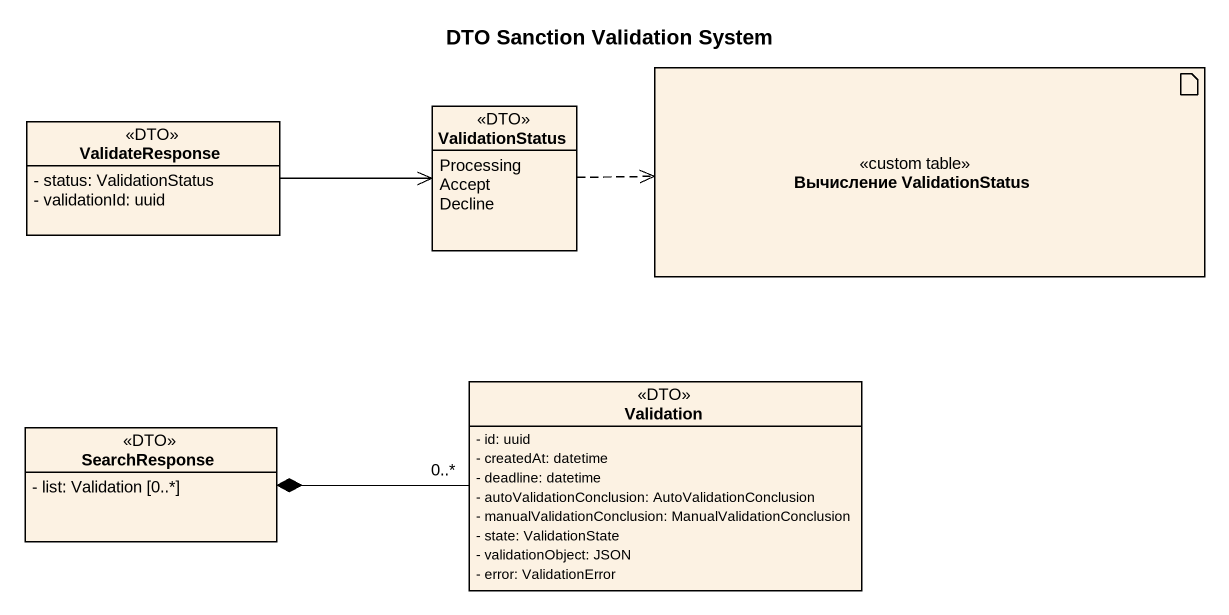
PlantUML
@startuml
title DTO Sanction Validation System
allowmixing
hide circle
hide empty members
skinparam classAttributeIconSize 0
artifact "Вычисление ValidationStatus" as Вычисление_ValidationStatus <<custom table>>
class ValidateResponse <<DTO>> {
  - status: ValidationStatus
  - validationId: uuid
}
enum ValidationStatus <<DTO>> {
  Processing
  Accept
  Decline
}
class Validation <<DTO>> {
  - id: uuid
  - createdAt: datetime
  - deadline: datetime
  - autoValidationConclusion: AutoValidationConclusion
  - manualValidationConclusion: ManualValidationConclusion
  - state: ValidationState
  - validationObject: JSON
  - error: ValidationError
}
class SearchResponse <<DTO>> {
  - list: Validation [0..*]
}
ValidateResponse -right-> ValidationStatus
ValidationStatus .right.> Вычисление_ValidationStatus
Validation "0..*" -left-* SearchResponse
@enduml
